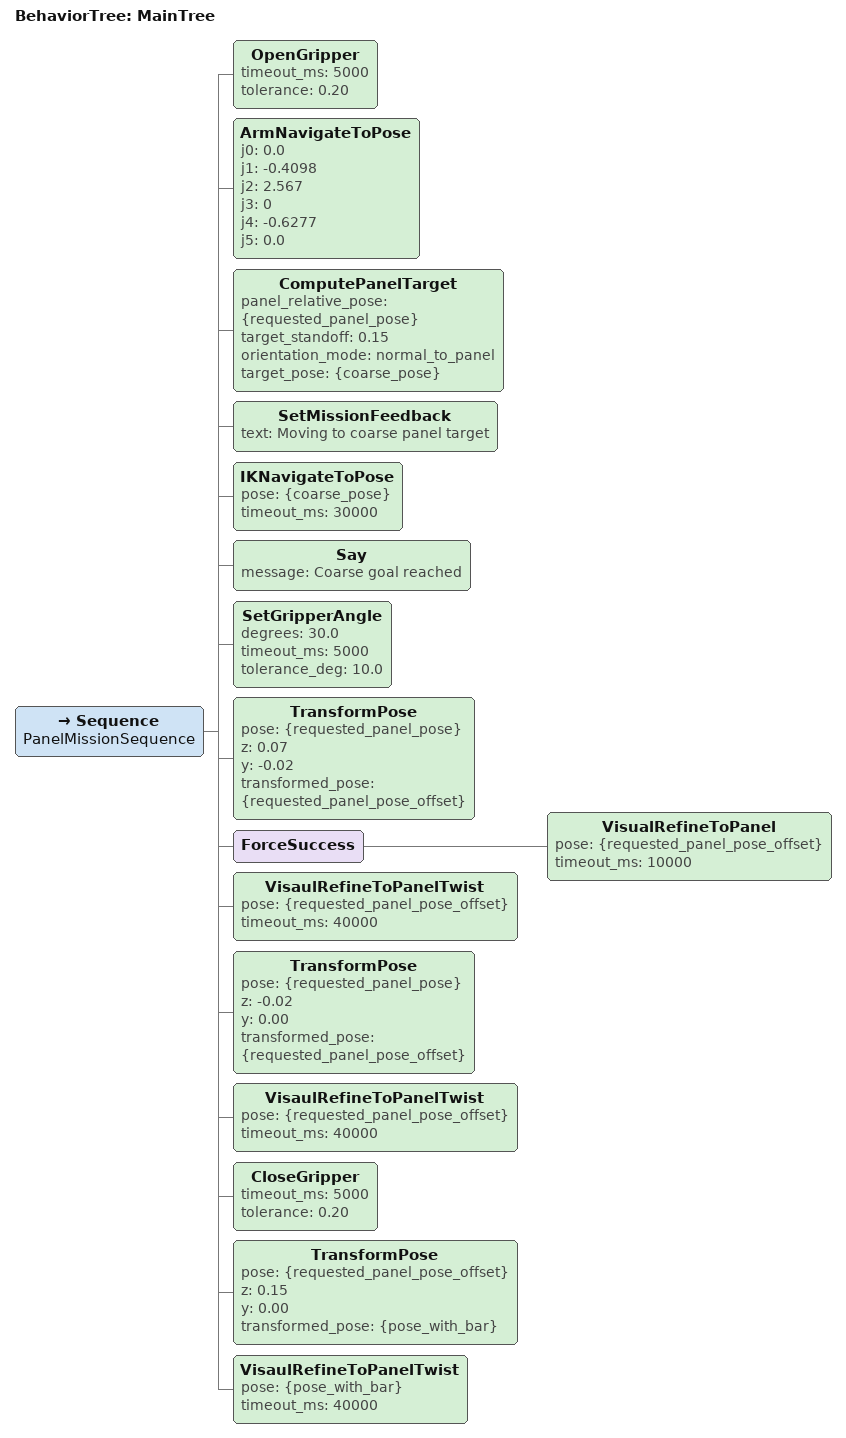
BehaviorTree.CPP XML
<root main_tree_to_execute="MainTree">
  <BehaviorTree ID="MainTree">
    <Sequence name="PanelMissionSequence">
        <OpenGripper timeout_ms="5000" tolerance="0.20" />
        <ArmNavigateToPose j0="0.0" j1="-0.4098" j2="2.567" j3="0" j4="-0.6277" j5="0.0" />

        <ComputePanelTarget
            panel_relative_pose="{requested_panel_pose}"
            target_standoff="0.15"
            orientation_mode="normal_to_panel"
            target_pose="{coarse_pose}" />

        <SetMissionFeedback text="Moving to coarse panel target" />
        <IKNavigateToPose pose="{coarse_pose}" timeout_ms="30000" />

        <Say message="Coarse goal reached" />

        <SetGripperAngle degrees="30.0" timeout_ms="5000" tolerance_deg="10.0" />

        <TransformPose
          pose="{requested_panel_pose}"
          z="0.07"
          y="-0.02"
          transformed_pose="{requested_panel_pose_offset}" />

        <ForceSuccess>
            <VisualRefineToPanel
              pose="{requested_panel_pose_offset}"
              timeout_ms="10000" />
        </ForceSuccess>

        <VisaulRefineToPanelTwist
          pose="{requested_panel_pose_offset}"
          timeout_ms="40000" />

        <!-- Y here should be adjusted to if model is updated -->
        <TransformPose
          pose="{requested_panel_pose}"
          z="-0.02"
          y="0.00"
          transformed_pose="{requested_panel_pose_offset}" />

        <VisaulRefineToPanelTwist
          pose="{requested_panel_pose_offset}"
          timeout_ms="40000" />

        <CloseGripper timeout_ms="5000" tolerance="0.20" />

        <TransformPose
          pose="{requested_panel_pose_offset}"
          z="0.15"
          y="0.00"
          transformed_pose="{pose_with_bar}" />

        <VisaulRefineToPanelTwist
          pose="{pose_with_bar}"
          timeout_ms="40000" />

    </Sequence>
  </BehaviorTree>
</root>
